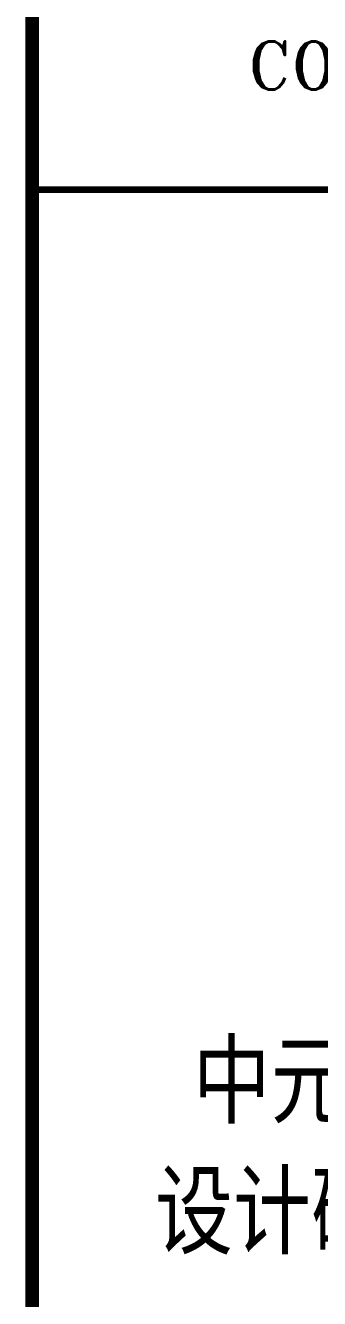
# Model space of a CAD drawing. Extents: x 3835738 to 4446688, y -234172 to 94826.
# Drawn here: x 4425563 to 4430937, y -70985 to -47735 of the extents above; entities that cross this region are included whole.
import ezdxf
from ezdxf.enums import TextEntityAlignment as Align

# ---------------------------------------------------------------- set-up
doc = ezdxf.new("R2010")
doc.units = 0
doc.header["$LTSCALE"] = 1000
doc.header["$MEASUREMENT"] = 0
doc.layers.add('ELE_DIM', color=3, linetype='Continuous')
doc.layers.add('TK', color=7, linetype='Continuous')
doc.styles.add('中元黑体', font='romant.shx', dxfattribs={"bigfont": 'ht64s.shx'})

# ---------------------------------------------------------------- blocks, each defined once
blk = doc.blocks.new('A$C19C30915')
at = {"layer": 'TK', "ltscale": 0.6}
for points, const_width in [([(352125, 208375), (352125, 3125)], 250), ([(352125, 183375), (369625, 183375)], 125)]:
    blk.add_lwpolyline(points, dxfattribs=dict(at, const_width=const_width))
at = {"layer": 'TK', "ltscale": 0.6, "style": '中元黑体', "oblique": 0, "width": 1}
blk.add_text('CORPORATION', height=875, rotation=360, dxfattribs=at).set_placement((356066, 185208))
for s, p in [('中元', (356481, 166319)), ('设计研究院有限公司', (360780, 163934))]:
    blk.add_text(s, height=1500, rotation=360, dxfattribs=at).set_placement(p, align=Align.CENTER)

msp = doc.modelspace()

# ---------------------------------------------------------------- block references
at = {"layer": 'ELE_DIM'}
msp.add_blockref('A$C19C30915', (4073563.4, -234109.7), dxfattribs=at)

doc.saveas('drawing.dxf')
